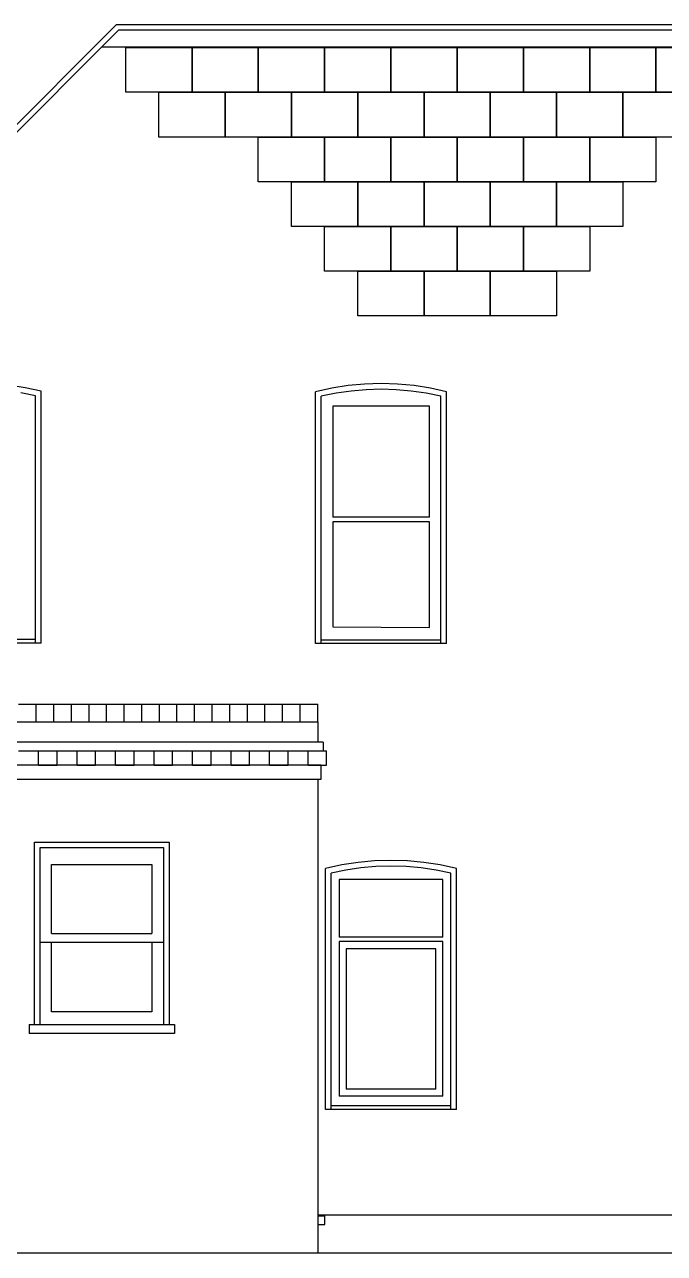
# Model space of a CAD drawing. Header units: millimetres. Extents: x -11840 to 12480, y -4119 to 5972.
# Drawn here: x 3994 to 7609, y -2923 to 4019 of the extents above; entities that cross this region are included whole.
import ezdxf

# ---------------------------------------------------------------- set-up
doc = ezdxf.new("R2010")
doc.units = ezdxf.units.MM

msp = doc.modelspace()

# ---------------------------------------------------------------- linework, layer by layer
at = {"color": 253, "true_color": 0x999999}
for p, q in [((3190.3, 2695.3), (4514.2, 4019.2)), ((3190.3, 2695.3), (4514.2, 4019.2)), ((3190.3, 2652.9), (4526.6, 3989.2)), ((3190.3, 2652.9), (4526.6, 3989.2)), ((4514.2, 4019.2), (8389.8, 4019.2)), ((4514.2, 4019.2), (8389.8, 4019.2)), ((4526.6, 3989.2), (8377.4, 3989.2)), ((4526.6, 3989.2), (8377.4, 3989.2)), ((4060, 80.7), (4060, 180.7)), ((4060, 80.7), (4060, 180.7)), ((4159.4, 80.7), (4159.4, 180.7)), ((4159.4, 80.7), (4159.4, 180.7)), ((4258.8, 80.7), (4258.8, 180.7)), ((4258.8, 80.7), (4258.8, 180.7)), ((4358.2, 80.7), (4358.2, 180.7)), ((4358.2, 80.7), (4358.2, 180.7)), ((4457.6, 80.7), (4457.6, 180.7)), ((4457.6, 80.7), (4457.6, 180.7)), ((4556.9, 80.7), (4556.9, 180.7)), ((4556.9, 80.7), (4556.9, 180.7)), ((4656.3, 80.7), (4656.3, 180.7)), ((4656.3, 80.7), (4656.3, 180.7)), ((4755.7, 80.7), (4755.7, 180.7)), ((4755.7, 80.7), (4755.7, 180.7)), ((4855.1, 80.7), (4855.1, 180.7)), ((4855.1, 80.7), (4855.1, 180.7)), ((4954.5, 80.7), (4954.5, 180.7)), ((4954.5, 80.7), (4954.5, 180.7)), ((5053.9, 80.7), (5053.9, 180.7)), ((5053.9, 80.7), (5053.9, 180.7)), ((5153.2, 80.7), (5153.2, 180.7)), ((5153.2, 80.7), (5153.2, 180.7)), ((5252.6, 80.7), (5252.6, 180.7)), ((5252.6, 80.7), (5252.6, 180.7)), ((5352, 80.7), (5352, 180.7)), ((5352, 80.7), (5352, 180.7)), ((5451.4, 80.7), (5451.4, 180.7)), ((5451.4, 80.7), (5451.4, 180.7)), ((5550.8, 80.7), (5550.8, 180.7)), ((5550.8, 80.7), (5550.8, 180.7))]:
    msp.add_line(p, q, dxfattribs=at)
at = {"color": 8, "true_color": 0x737373}
for p, q in [((8475.9, 3890.7), (4428.2, 3890.7)), ((8475.9, 3890.7), (4428.2, 3890.7)), ((4082.2, -629.6), (4778.4, -629.6)), ((4082.2, -1166.1), (4082.2, -629.6)), ((4778.4, -629.6), (4778.4, -1166.1)), ((4147.2, -724.6), (4713.4, -724.6)), ((4147.2, -1116.1), (4147.2, -724.6)), ((4713.4, -724.6), (4713.4, -1116.1)), ((4082.2, -1627.6), (4082.2, -1166.1)), ((4147.2, -1166.1), (4082.2, -1166.1)), ((4147.2, -1116.1), (4713.4, -1116.1)), ((4147.2, -1557.6), (4147.2, -1166.1)), ((4713.4, -1166.1), (4147.2, -1166.1)), ((4778.4, -1166.1), (4713.4, -1166.1)), ((4713.4, -1166.1), (4713.4, -1557.6)), ((4778.4, -1166.1), (4778.4, -1627.6)), ((4713.4, -1557.6), (4147.2, -1557.6))]:
    msp.add_line(p, q, dxfattribs=at)
at = {"color": 253, "true_color": 0xb4b4b4}
for p, q in [((4565.7, 3636.6), (4565.7, 3889.1)), ((4565.7, 3889.1), (4940.1, 3889.1)), ((4940.1, 3636.6), (4940.1, 3889.1)), ((4940.1, 3889.1), (5314.5, 3889.1)), ((4940.1, 3889.1), (4940.1, 3636.6)), ((5314.5, 3636.6), (5314.5, 3889.1)), ((5314.5, 3889.1), (5688.9, 3889.1)), ((5314.5, 3889.1), (5314.5, 3636.6)), ((5688.9, 3636.6), (5688.9, 3889.1)), ((5688.9, 3889.1), (6063.3, 3889.1)), ((5688.9, 3889.1), (5688.9, 3636.6)), ((6063.3, 3636.6), (6063.3, 3889.1)), ((6063.3, 3889.1), (6437.7, 3889.1)), ((6063.3, 3889.1), (6063.3, 3636.6)), ((6437.7, 3636.6), (6437.7, 3889.1)), ((6437.7, 3889.1), (6812.1, 3889.1)), ((6437.7, 3889.1), (6437.7, 3636.6)), ((6812.1, 3636.6), (6812.1, 3889.1)), ((6812.1, 3889.1), (7186.5, 3889.1)), ((6812.1, 3889.1), (6812.1, 3636.6)), ((7186.5, 3636.6), (7186.5, 3889.1)), ((7186.5, 3889.1), (7560.9, 3889.1)), ((7186.5, 3889.1), (7186.5, 3636.6)), ((7560.9, 3636.6), (7560.9, 3889.1)), ((7560.9, 3889.1), (7935.3, 3889.1)), ((7560.9, 3889.1), (7560.9, 3636.6)), ((4940.1, 3636.6), (4565.7, 3636.6)), ((4752.9, 3384.1), (4752.9, 3636.6)), ((4752.9, 3636.6), (5127.3, 3636.6)), ((5314.5, 3636.6), (4940.1, 3636.6)), ((5127.3, 3384.1), (5127.3, 3636.6)), ((5127.3, 3636.6), (5501.7, 3636.6)), ((5127.3, 3636.6), (5127.3, 3384.1)), ((5688.9, 3636.6), (5314.5, 3636.6)), ((5501.7, 3384.1), (5501.7, 3636.6)), ((5501.7, 3636.6), (5876.1, 3636.6)), ((5501.7, 3636.6), (5501.7, 3384.1)), ((6063.3, 3636.6), (5688.9, 3636.6)), ((5876.1, 3384.1), (5876.1, 3636.6)), ((5876.1, 3636.6), (6250.5, 3636.6)), ((5876.1, 3636.6), (5876.1, 3384.1)), ((6437.7, 3636.6), (6063.3, 3636.6)), ((6250.5, 3384.1), (6250.5, 3636.6)), ((6250.5, 3636.6), (6624.9, 3636.6)), ((6250.5, 3636.6), (6250.5, 3384.1)), ((6812.1, 3636.6), (6437.7, 3636.6)), ((6624.9, 3384.1), (6624.9, 3636.6)), ((6624.9, 3636.6), (6999.3, 3636.6)), ((6624.9, 3636.6), (6624.9, 3384.1)), ((7186.5, 3636.6), (6812.1, 3636.6)), ((6999.3, 3384.1), (6999.3, 3636.6)), ((6999.3, 3636.6), (7373.7, 3636.6)), ((6999.3, 3636.6), (6999.3, 3384.1)), ((7560.9, 3636.6), (7186.5, 3636.6)), ((7373.7, 3384.1), (7373.7, 3636.6)), ((7373.7, 3636.6), (7748.1, 3636.6)), ((7373.7, 3636.6), (7373.7, 3384.1)), ((7935.3, 3636.6), (7560.9, 3636.6)), ((5127.3, 3384.1), (4752.9, 3384.1)), ((5501.7, 3384.1), (5127.3, 3384.1)), ((5314.5, 3131.6), (5314.5, 3384.1)), ((5314.5, 3384.1), (5688.9, 3384.1)), ((5876.1, 3384.1), (5501.7, 3384.1)), ((5688.9, 3131.6), (5688.9, 3384.1)), ((5688.9, 3384.1), (6063.3, 3384.1)), ((5688.9, 3384.1), (5688.9, 3131.6)), ((6250.5, 3384.1), (5876.1, 3384.1)), ((6063.3, 3131.6), (6063.3, 3384.1)), ((6063.3, 3384.1), (6437.7, 3384.1)), ((6063.3, 3384.1), (6063.3, 3131.6)), ((6624.9, 3384.1), (6250.5, 3384.1)), ((6437.7, 3131.6), (6437.7, 3384.1)), ((6437.7, 3384.1), (6812.1, 3384.1)), ((6437.7, 3384.1), (6437.7, 3131.6)), ((6999.3, 3384.1), (6624.9, 3384.1)), ((6812.1, 3131.6), (6812.1, 3384.1)), ((6812.1, 3384.1), (7186.5, 3384.1)), ((6812.1, 3384.1), (6812.1, 3131.6)), ((7373.7, 3384.1), (6999.3, 3384.1)), ((7186.5, 3131.6), (7186.5, 3384.1)), ((7186.5, 3384.1), (7560.9, 3384.1)), ((7186.5, 3384.1), (7186.5, 3131.6)), ((7748.1, 3384.1), (7373.7, 3384.1)), ((7560.9, 3384.1), (7560.9, 3131.6)), ((5688.9, 3131.6), (5314.5, 3131.6)), ((5501.7, 2879.1), (5501.7, 3131.6)), ((5501.7, 3131.6), (5876.1, 3131.6)), ((6063.3, 3131.6), (5688.9, 3131.6)), ((5876.1, 2879.1), (5876.1, 3131.6)), ((5876.1, 3131.6), (6250.5, 3131.6)), ((5876.1, 3131.6), (5876.1, 2879.1)), ((6437.7, 3131.6), (6063.3, 3131.6)), ((6250.5, 2879.1), (6250.5, 3131.6)), ((6250.5, 3131.6), (6624.9, 3131.6)), ((6250.5, 3131.6), (6250.5, 2879.1)), ((6812.1, 3131.6), (6437.7, 3131.6)), ((6624.9, 2879.1), (6624.9, 3131.6)), ((6624.9, 3131.6), (6999.3, 3131.6)), ((6624.9, 3131.6), (6624.9, 2879.1)), ((7186.5, 3131.6), (6812.1, 3131.6)), ((6999.3, 2879.1), (6999.3, 3131.6)), ((6999.3, 3131.6), (7373.7, 3131.6)), ((6999.3, 3131.6), (6999.3, 2879.1)), ((7560.9, 3131.6), (7186.5, 3131.6)), ((7373.7, 3131.6), (7373.7, 2879.1)), ((5876.1, 2879.1), (5501.7, 2879.1)), ((5688.9, 2626.6), (5688.9, 2879.1)), ((5688.9, 2879.1), (6063.3, 2879.1)), ((6250.5, 2879.1), (5876.1, 2879.1)), ((6063.3, 2626.6), (6063.3, 2879.1)), ((6063.3, 2879.1), (6437.7, 2879.1)), ((6063.3, 2879.1), (6063.3, 2626.6)), ((6624.9, 2879.1), (6250.5, 2879.1)), ((6437.7, 2626.6), (6437.7, 2879.1)), ((6437.7, 2879.1), (6812.1, 2879.1)), ((6437.7, 2879.1), (6437.7, 2626.6)), ((6999.3, 2879.1), (6624.9, 2879.1)), ((6812.1, 2626.6), (6812.1, 2879.1)), ((6812.1, 2879.1), (7186.5, 2879.1)), ((6812.1, 2879.1), (6812.1, 2626.6)), ((7373.7, 2879.1), (6999.3, 2879.1)), ((7186.5, 2879.1), (7186.5, 2626.6)), ((6063.3, 2626.6), (5688.9, 2626.6)), ((5876.1, 2374.1), (5876.1, 2626.6)), ((5876.1, 2626.6), (6250.5, 2626.6)), ((6437.7, 2626.6), (6063.3, 2626.6)), ((6250.5, 2374.1), (6250.5, 2626.6)), ((6250.5, 2626.6), (6624.9, 2626.6)), ((6250.5, 2626.6), (6250.5, 2374.1)), ((6812.1, 2626.6), (6437.7, 2626.6)), ((6624.9, 2374.1), (6624.9, 2626.6)), ((6624.9, 2626.6), (6999.3, 2626.6)), ((6624.9, 2626.6), (6624.9, 2374.1)), ((7186.5, 2626.6), (6812.1, 2626.6)), ((6999.3, 2626.6), (6999.3, 2374.1)), ((6250.5, 2374.1), (5876.1, 2374.1)), ((6624.9, 2374.1), (6250.5, 2374.1)), ((6999.3, 2374.1), (6624.9, 2374.1))]:
    msp.add_line(p, q, dxfattribs=at)
at = {"color": 250, "true_color": 0x333333}
for p, q in [((3997.1, 1968), (3904.9, 1982.3)), ((3997.1, 1968), (3904.9, 1982.3)), ((4088.3, 1948), (3997.1, 1968)), ((4088.3, 1948), (3997.1, 1968)), ((4088.3, 525.3), (4088.3, 1948)), ((4088.3, 525.3), (4088.3, 1948)), ((5729.6, 1965.2), (5638.4, 1945.2)), ((5729.6, 1965.2), (5638.4, 1945.2)), ((5638.4, 522.5), (5638.4, 1945.2)), ((5638.4, 522.5), (5638.4, 1945.2)), ((5821.8, 1979.5), (5729.6, 1965.2)), ((5821.8, 1979.5), (5729.6, 1965.2)), ((5914.8, 1988.1), (5821.8, 1979.5)), ((5914.8, 1988.1), (5821.8, 1979.5)), ((6008, 1991), (5914.8, 1988.1)), ((6008, 1991), (5914.8, 1988.1)), ((6101.3, 1988.1), (6008, 1991)), ((6101.3, 1988.1), (6008, 1991)), ((6194.3, 1979.5), (6101.3, 1988.1)), ((6194.3, 1979.5), (6101.3, 1988.1)), ((6286.5, 1965.2), (6194.3, 1979.5)), ((6286.5, 1965.2), (6194.3, 1979.5)), ((6377.7, 1945.2), (6286.5, 1965.2)), ((6377.7, 1945.2), (6286.5, 1965.2)), ((6377.7, 522.5), (6377.7, 1945.2)), ((6377.7, 522.5), (6377.7, 1945.2)), ((4088.3, 525.3), (3349.1, 525.3)), ((4088.3, 525.3), (3349.1, 525.3)), ((6377.7, 522.5), (5638.4, 522.5)), ((6377.7, 522.5), (5638.4, 522.5)), ((3960.7, 180.7), (4060, 180.7)), ((3960.7, 180.7), (4060, 180.7)), ((4060, 180.7), (4159.4, 180.7)), ((4060, 180.7), (4159.4, 180.7)), ((4159.4, 180.7), (4258.8, 180.7)), ((4159.4, 180.7), (4258.8, 180.7)), ((4258.8, 180.7), (4358.2, 180.7)), ((4258.8, 180.7), (4358.2, 180.7)), ((4358.2, 180.7), (4457.6, 180.7)), ((4358.2, 180.7), (4457.6, 180.7)), ((4457.6, 180.7), (4556.9, 180.7)), ((4457.6, 180.7), (4556.9, 180.7)), ((4556.9, 180.7), (4656.3, 180.7)), ((4556.9, 180.7), (4656.3, 180.7)), ((4656.3, 180.7), (4755.7, 180.7)), ((4656.3, 180.7), (4755.7, 180.7)), ((4755.7, 180.7), (4855.1, 180.7)), ((4755.7, 180.7), (4855.1, 180.7)), ((4855.1, 180.7), (4954.5, 180.7)), ((4855.1, 180.7), (4954.5, 180.7)), ((4954.5, 180.7), (5053.9, 180.7)), ((4954.5, 180.7), (5053.9, 180.7)), ((5053.9, 180.7), (5153.2, 180.7)), ((5053.9, 180.7), (5153.2, 180.7)), ((5153.2, 180.7), (5252.6, 180.7)), ((5153.2, 180.7), (5252.6, 180.7)), ((5252.6, 180.7), (5352, 180.7)), ((5252.6, 180.7), (5352, 180.7)), ((5352, 180.7), (5451.4, 180.7)), ((5352, 180.7), (5451.4, 180.7)), ((5451.4, 180.7), (5550.8, 180.7)), ((5451.4, 180.7), (5550.8, 180.7)), ((5550.8, 180.7), (5650.2, 180.7)), ((5550.8, 180.7), (5650.2, 180.7)), ((5650.2, 80.7), (5650.2, 180.7)), ((5650.2, 80.7), (5650.2, 180.7)), ((3960.7, 80.7), (4060, 80.7)), ((3960.7, 80.7), (4060, 80.7)), ((4060, 80.7), (4159.4, 80.7)), ((4060, 80.7), (4159.4, 80.7)), ((4159.4, 80.7), (4258.8, 80.7)), ((4159.4, 80.7), (4258.8, 80.7)), ((4258.8, 80.7), (4358.2, 80.7)), ((4258.8, 80.7), (4358.2, 80.7)), ((4358.2, 80.7), (4457.6, 80.7)), ((4358.2, 80.7), (4457.6, 80.7)), ((4457.6, 80.7), (4556.9, 80.7)), ((4457.6, 80.7), (4556.9, 80.7)), ((4556.9, 80.7), (4656.3, 80.7)), ((4556.9, 80.7), (4656.3, 80.7)), ((4656.3, 80.7), (4755.7, 80.7)), ((4656.3, 80.7), (4755.7, 80.7)), ((4755.7, 80.7), (4855.1, 80.7)), ((4755.7, 80.7), (4855.1, 80.7)), ((4855.1, 80.7), (4954.5, 80.7)), ((4855.1, 80.7), (4954.5, 80.7)), ((4954.5, 80.7), (5053.9, 80.7)), ((4954.5, 80.7), (5053.9, 80.7)), ((5053.9, 80.7), (5153.2, 80.7)), ((5053.9, 80.7), (5153.2, 80.7)), ((5153.2, 80.7), (5252.6, 80.7)), ((5153.2, 80.7), (5252.6, 80.7)), ((5252.6, 80.7), (5352, 80.7)), ((5252.6, 80.7), (5352, 80.7)), ((5352, 80.7), (5451.4, 80.7)), ((5352, 80.7), (5451.4, 80.7)), ((5451.4, 80.7), (5550.8, 80.7)), ((5451.4, 80.7), (5550.8, 80.7)), ((5550.8, 80.7), (5650.2, 80.7)), ((5550.8, 80.7), (5650.2, 80.7)), ((5785.6, -728.2), (5694.4, -748.1)), ((5785.6, -728.2), (5694.4, -748.1)), ((5694.4, -2109.1), (5694.4, -748.1)), ((5694.4, -2109.1), (5694.4, -748.1)), ((5877.8, -713.9), (5785.6, -728.2)), ((5877.8, -713.9), (5785.6, -728.2)), ((5970.8, -705.3), (5877.8, -713.9)), ((5970.8, -705.3), (5877.8, -713.9)), ((6064, -702.4), (5970.8, -705.3)), ((6064, -702.4), (5970.8, -705.3)), ((6157.3, -705.3), (6064, -702.4)), ((6157.3, -705.3), (6064, -702.4)), ((6250.3, -713.9), (6157.3, -705.3)), ((6250.3, -713.9), (6157.3, -705.3)), ((6342.5, -728.2), (6250.3, -713.9)), ((6342.5, -728.2), (6250.3, -713.9)), ((6433.7, -748.1), (6342.5, -728.2)), ((6433.7, -748.1), (6342.5, -728.2)), ((6433.7, -2109.1), (6433.7, -748.1)), ((6433.7, -2109.1), (6433.7, -748.1)), ((4020.3, -1629.3), (4840.3, -1629.3)), ((4020.3, -1629.3), (4840.3, -1629.3)), ((4020.3, -1629.3), (4020.3, -1679.3)), ((4020.3, -1629.3), (4020.3, -1679.3)), ((4840.3, -1629.3), (4840.3, -1679.3)), ((4840.3, -1629.3), (4840.3, -1679.3)), ((4840.3, -1679.3), (4020.3, -1679.3)), ((4840.3, -1679.3), (4020.3, -1679.3)), ((6433.7, -2109.1), (5694.4, -2109.1)), ((6433.7, -2109.1), (5694.4, -2109.1)), ((5650.3, -2709.3), (5690.3, -2709.3)), ((5650.3, -2709.3), (5690.3, -2709.3)), ((5650.3, -2759.3), (5690.3, -2759.3)), ((5650.3, -2759.3), (5690.3, -2759.3)), ((5690.3, -2759.3), (5690.3, -2709.3)), ((5690.3, -2759.3), (5690.3, -2709.3)), ((3190.3, -2919.3), (10310.3, -2919.3)), ((3190.3, -2919.3), (10310.3, -2919.3))]:
    msp.add_line(p, q, dxfattribs=at)
at = {"color": 251, "true_color": 0x666666}
for p, q in [((5838.1, 1949), (5753.8, 1936.6)), ((5922.9, 1956.5), (5838.1, 1949)), ((6008, 1959), (5922.9, 1956.5)), ((6093.2, 1956.5), (6008, 1959)), ((6178, 1949), (6093.2, 1956.5)), ((6262.3, 1936.6), (6178, 1949)), ((4056.3, 1922), (3972.9, 1939.3)), ((4056.3, 545.3), (4056.3, 1922)), ((5753.8, 1936.6), (5670.4, 1919.2)), ((5670.4, 542.5), (5670.4, 1919.2)), ((6345.7, 1919.2), (6262.3, 1936.6)), ((6345.7, 542.5), (6345.7, 1919.2)), ((5735.4, 1864), (5735.4, 1237)), ((6280.7, 1864), (5735.4, 1864)), ((6280.7, 1237), (6280.7, 1864)), ((6280.7, 1237), (5735.4, 1237)), ((5735.4, 1211), (5735.4, 617)), ((6280.7, 1211), (5735.4, 1211)), ((6280.7, 612.5), (6280.7, 1211)), ((5735.4, 617), (6280.7, 612.5)), ((4056.3, 545.3), (3381.1, 545.3)), ((4056.3, 525.3), (4056.3, 545.3)), ((5670.4, 522.5), (5670.4, 542.5)), ((6345.7, 542.5), (5670.4, 542.5)), ((6345.7, 522.5), (6345.7, 542.5)), ((5680.3, -34.3), (3190.3, -34.3)), ((5680.3, -34.3), (3190.3, -34.3)), ((5680.3, -34.3), (5680.3, -84.3)), ((5680.3, -34.3), (5680.3, -84.3)), ((3960.8, -84.3), (4073.3, -84.3)), ((3960.8, -84.3), (4073.3, -84.3)), ((4073.3, -84.3), (4178.3, -84.3)), ((4073.3, -164.3), (4073.3, -84.3)), ((4073.3, -84.3), (4178.3, -84.3)), ((4073.3, -164.3), (4073.3, -84.3)), ((4178.3, -84.3), (4290.7, -84.3)), ((4178.3, -84.3), (4290.7, -84.3)), ((4178.3, -164.3), (4178.3, -84.3)), ((4178.3, -164.3), (4178.3, -84.3)), ((4290.7, -84.3), (4395.7, -84.3)), ((4290.7, -164.3), (4290.7, -84.3)), ((4290.7, -84.3), (4395.7, -84.3)), ((4290.7, -164.3), (4290.7, -84.3)), ((4395.7, -84.3), (4508.1, -84.3)), ((4395.7, -84.3), (4508.1, -84.3)), ((4395.7, -164.3), (4395.7, -84.3)), ((4395.7, -164.3), (4395.7, -84.3)), ((4508.1, -84.3), (4613.1, -84.3)), ((4508.1, -164.3), (4508.1, -84.3)), ((4508.1, -84.3), (4613.1, -84.3)), ((4508.1, -164.3), (4508.1, -84.3)), ((4613.1, -84.3), (4725.6, -84.3)), ((4613.1, -84.3), (4725.6, -84.3)), ((4613.1, -164.3), (4613.1, -84.3)), ((4613.1, -164.3), (4613.1, -84.3)), ((4725.6, -84.3), (4830.6, -84.3)), ((4725.6, -164.3), (4725.6, -84.3)), ((4725.6, -84.3), (4830.6, -84.3)), ((4725.6, -164.3), (4725.6, -84.3)), ((4830.6, -84.3), (4943, -84.3)), ((4830.6, -84.3), (4943, -84.3)), ((4830.6, -164.3), (4830.6, -84.3)), ((4830.6, -164.3), (4830.6, -84.3)), ((4943, -84.3), (5048, -84.3)), ((4943, -164.3), (4943, -84.3)), ((4943, -84.3), (5048, -84.3)), ((4943, -164.3), (4943, -84.3)), ((5048, -84.3), (5160.4, -84.3)), ((5048, -84.3), (5160.4, -84.3)), ((5048, -164.3), (5048, -84.3)), ((5048, -164.3), (5048, -84.3)), ((5160.4, -84.3), (5265.4, -84.3)), ((5160.4, -164.3), (5160.4, -84.3)), ((5160.4, -84.3), (5265.4, -84.3)), ((5160.4, -164.3), (5160.4, -84.3)), ((5265.4, -84.3), (5377.9, -84.3)), ((5265.4, -84.3), (5377.9, -84.3)), ((5265.4, -164.3), (5265.4, -84.3)), ((5265.4, -164.3), (5265.4, -84.3)), ((5377.9, -84.3), (5482.9, -84.3)), ((5377.9, -164.3), (5377.9, -84.3)), ((5377.9, -84.3), (5482.9, -84.3)), ((5377.9, -164.3), (5377.9, -84.3)), ((5482.9, -84.3), (5595.3, -84.3)), ((5482.9, -84.3), (5595.3, -84.3)), ((5482.9, -164.3), (5482.9, -84.3)), ((5482.9, -164.3), (5482.9, -84.3)), ((5595.3, -84.3), (5700.3, -84.3)), ((5595.3, -164.3), (5595.3, -84.3)), ((5595.3, -164.3), (5595.3, -84.3)), ((5595.3, -84.3), (5700.3, -84.3)), ((5700.3, -164.3), (5700.3, -84.3)), ((5700.3, -164.3), (5700.3, -84.3)), ((5670.3, -164.3), (3190.3, -164.3)), ((5670.3, -164.3), (3190.3, -164.3)), ((4073.3, -164.3), (4178.3, -164.3)), ((4073.3, -164.3), (4178.3, -164.3)), ((4290.7, -164.3), (4395.7, -164.3)), ((4290.7, -164.3), (4395.7, -164.3)), ((4508.1, -164.3), (4613.1, -164.3)), ((4508.1, -164.3), (4613.1, -164.3)), ((4725.6, -164.3), (4830.6, -164.3)), ((4725.6, -164.3), (4830.6, -164.3)), ((4943, -164.3), (5048, -164.3)), ((4943, -164.3), (5048, -164.3)), ((5160.4, -164.3), (5265.4, -164.3)), ((5160.4, -164.3), (5265.4, -164.3)), ((5377.9, -164.3), (5482.9, -164.3)), ((5377.9, -164.3), (5482.9, -164.3)), ((5595.3, -164.3), (5700.3, -164.3)), ((5595.3, -164.3), (5700.3, -164.3)), ((5670.3, -244.3), (5670.3, -164.3)), ((5670.3, -244.3), (5670.3, -164.3)), ((3190.3, -244.3), (5670.3, -244.3)), ((3190.3, -244.3), (5670.3, -244.3)), ((5809.8, -756.8), (5726.4, -774.2)), ((5894.1, -744.4), (5809.8, -756.8)), ((5978.9, -736.9), (5894.1, -744.4)), ((6064, -734.4), (5978.9, -736.9)), ((6149.2, -736.9), (6064, -734.4)), ((6234, -744.4), (6149.2, -736.9)), ((6318.3, -756.8), (6234, -744.4)), ((6401.7, -774.2), (6318.3, -756.8)), ((5726.4, -2089.1), (5726.4, -774.2)), ((6356.7, -809.4), (5771.4, -809.4)), ((5771.4, -809.4), (5771.4, -1135.3)), ((6356.7, -1135.3), (6356.7, -809.4)), ((6401.7, -2089.1), (6401.7, -774.2)), ((6356.7, -1135.3), (5771.4, -1135.3)), ((5771.4, -1161.3), (5771.4, -2034.5)), ((6356.7, -1161.3), (5771.4, -1161.3)), ((6356.7, -2034.5), (6356.7, -1161.3)), ((6316.7, -1201.3), (5811.4, -1201.3)), ((5811.4, -1201.3), (5811.4, -1994.8)), ((6316.7, -1994.8), (6316.7, -1201.3)), ((6316.7, -1994.8), (5811.4, -1994.8)), ((6356.7, -2034.5), (5771.4, -2034.5)), ((5726.4, -2109.1), (5726.4, -2089.1)), ((6401.7, -2089.1), (5726.4, -2089.1)), ((6401.7, -2109.1), (6401.7, -2089.1)), ((5600.3, -2919.3), (5600.3, -2922.6))]:
    msp.add_line(p, q, dxfattribs=at)
for p, q in [((3190.3, 80.7), (5650.3, 80.7)), ((3190.3, 80.7), (5650.3, 80.7)), ((5650.3, 80.7), (5650.3, -34.3)), ((5650.3, 80.7), (5650.3, -34.3)), ((5650.3, -244.3), (5650.3, -2919.3)), ((5650.3, -244.3), (5650.3, -2919.3)), ((4050.3, -599.3), (4810.3, -599.3)), ((4050.3, -1629.3), (4050.3, -599.3)), ((4050.3, -599.3), (4810.3, -599.3)), ((4050.3, -1629.3), (4050.3, -599.3)), ((4810.3, -599.3), (4810.3, -1629.3)), ((4810.3, -599.3), (4810.3, -1629.3)), ((5650.3, -2704.3), (7656.2, -2704.3)), ((3970.3, -2919.3), (4000.3, -2919.3)), ((3970.3, -2919.3), (4000.3, -2919.3)), ((4000.3, -2919.3), (4840.3, -2919.3)), ((4000.3, -2919.3), (4840.3, -2919.3)), ((4840.3, -2919.3), (4870.3, -2919.3)), ((4840.3, -2919.3), (4870.3, -2919.3)), ((4870.3, -2919.3), (5650.3, -2919.3)), ((4870.3, -2919.3), (5650.3, -2919.3))]:
    msp.add_line(p, q)

doc.saveas('drawing.dxf')
